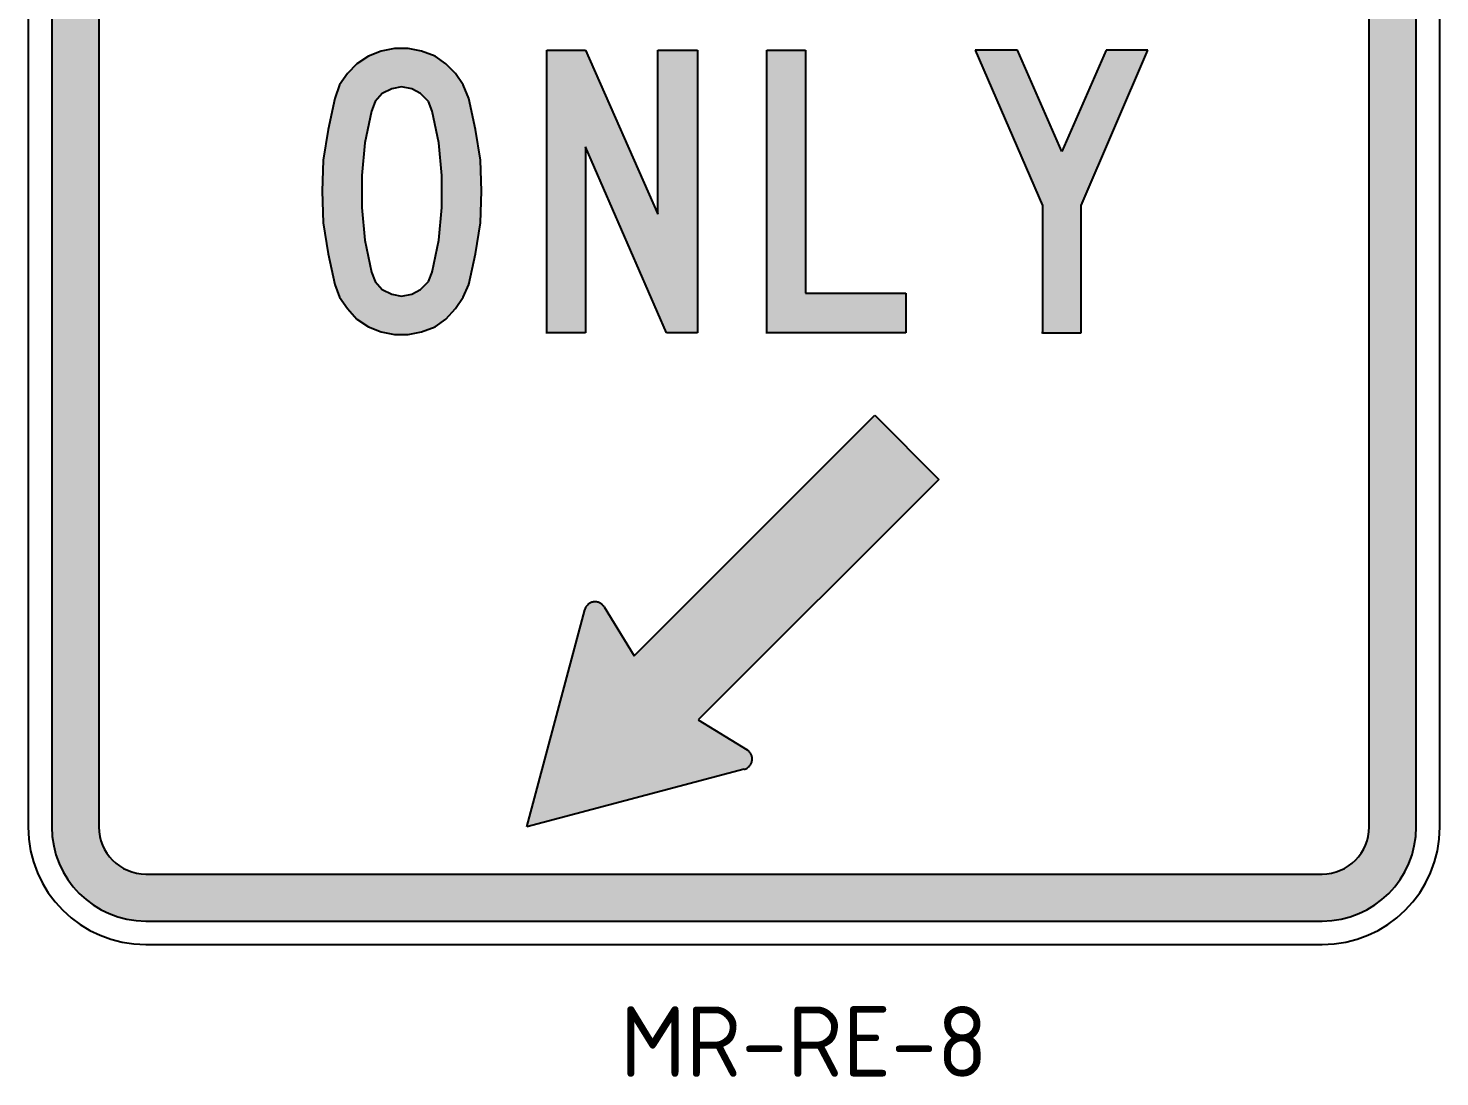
# Model space of a CAD drawing. Extents: x 227.8 to 287.8, y 176.5 to 262.2.
# Drawn here: x 227.8 to 287.8, y 176.5 to 221.1 of the extents above; entities that cross this region are included whole.
import ezdxf

# ---------------------------------------------------------------- set-up
doc = ezdxf.new("R2010")
doc.units = 0
doc.linetypes.add('CENTERX2', pattern=[101.60000000000001, 63.5, -12.7, 12.7, -12.7])
doc.layers.get('0').update_dxf_attribs({"linetype": 'CONTINUOUS'})
for name, color, linetype in [('L25', 1, 'CONTINUOUS'), ('L35', 3, 'CONTINUOUS'), ('T25', 1, 'CONTINUOUS')]:
    doc.layers.add(name, color=color, linetype=linetype)
doc.styles.add('ISO', font='iso3098b.shx')

msp = doc.modelspace()

# ---------------------------------------------------------------- hatches: boundary and pattern name
at = {"layer": 'L25', "linetype": 'CENTERX2'}
h = msp.add_hatch(color=256, dxfattribs=at)
edge = h.paths.add_edge_path()
edge.add_line((266.4622990590898, 201.9339601085613), (256.237167959228, 191.7088306755909))
edge.add_line((256.237167959228, 191.7088306755909), (258.3083508527175, 190.4361758940184))
edge.add_arc((258.0692844072635, 190.0471070440827), 0.4566479336778103, -75.1184749670096, 58.43102420052901, ccw=False)
edge.add_line((258.1865612651422, 189.6057755655563), (248.9540046261401, 187.152369711923))
edge.add_line((248.9540046261401, 187.152369711923), (251.4074119848564, 196.384925950973))
edge.add_arc((251.8487434442644, 196.2676490211489), 0.4566479336777868, 31.568966459164585, 165.1184656267059, ccw=False)
edge.add_line((252.2378123331724, 196.5067154031771), (253.5104667771027, 194.4355323022208))
edge.add_line((253.5104667771027, 194.4355323022208), (263.7355978769644, 204.6606617351911))
edge.add_line((263.7355978769644, 204.6606617351911), (266.4622990590898, 201.9339601085613))
at = {"layer": 'T25', "linetype": 'CENTERX2'}
h = msp.add_hatch(color=256, dxfattribs=at)
edge = h.paths.add_edge_path(flags=16)
edge.add_line((232.7540046261402, 185.1523697119231), (282.7540046261402, 185.1523697119231))
edge.add_arc((282.7540046261402, 187.1523697119231), 2, 270, 359.9999999999992)
edge.add_line((284.7540046261402, 187.1523697119231), (284.7540046261402, 257.1523697119231))
edge.add_arc((282.7540046261402, 257.1523697119231), 2, 0, 90)
edge.add_line((282.7540046261402, 259.1523697119231), (232.7540046261402, 259.152369711923))
edge.add_arc((232.7540046261402, 257.152369711923), 2, 90, 180)
edge.add_line((230.7540046261402, 257.152369711923), (230.7540046261402, 187.1523697119231))
edge.add_arc((232.7540046261402, 187.1523697119231), 2, 180, 270)
edge = h.paths.add_edge_path()
edge.add_line((232.7540046261402, 183.1523697119231), (282.7540046261402, 183.1523697119231))
edge.add_arc((282.7540046261402, 187.1523697119231), 4, 270, 360)
edge.add_line((286.7540046261402, 187.1523697119231), (286.7540046261402, 257.1523697119231))
edge.add_arc((282.7540046261402, 257.1523697119231), 4, 0, 90)
edge.add_line((282.7540046261402, 261.1523697119231), (232.7540046261402, 261.152369711923))
edge.add_arc((232.7540046261402, 257.152369711923), 4, 90, 180)
edge.add_line((228.7540046261402, 257.152369711923), (228.7540046261402, 187.1523697119231))
edge.add_arc((232.7540046261402, 187.1523697119231), 4, 180, 270)
h = msp.add_hatch(color=256, dxfattribs=at)
h.paths.add_polyline_path([(246.9746512982822, 212.840514742917), (247.0156408563238, 214.1931701582863), (246.9746512982822, 215.5048360156133), (246.7697035080748, 216.8165018729411), (246.4827766017845, 218.1281677302677), (246.2368392535357, 218.7020215428484), (245.9089227892038, 219.1938962393463), (245.4990272087887, 219.6037918197612), (245.0481420703326, 219.931708284093), (244.474288257752, 220.1366560743004), (243.9004344451712, 220.2596247484249), (243.3265806325905, 220.2596247484248), (242.7527268200097, 220.1366560743003), (242.2198625654703, 219.9317082840929), (241.7279878689726, 219.6037918197611), (241.3180922885577, 219.1938962393462), (240.9901758242261, 218.7020215428486), (240.7852280340187, 218.128167730268), (240.4983011277282, 216.8165018729401), (240.2933533375209, 215.5048360156131), (240.2523637794794, 214.1931701582858), (240.2933533375209, 212.8405147429169), (240.4983011277284, 211.528848885589), (240.7852280340187, 210.2171830282618), (240.9901758242261, 209.6843187737227), (241.3180922885578, 209.192444077225), (241.7279878689729, 208.7415589387687), (242.2198625654706, 208.4136424744368), (242.7527268200099, 208.2086946842295), (243.3265806325905, 208.0857260101051), (243.9004344451711, 208.0857260101051), (244.4742882577521, 208.2086946842296), (245.0481420703326, 208.4136424744369), (245.4990272087889, 208.7415589387687), (245.9089227892036, 209.1924440772249), (246.2368392535355, 209.6843187737227), (246.4827766017845, 210.2171830282621), (246.7697035080749, 211.5288488855896)])
h.paths.add_polyline_path([(241.9329356591801, 213.496347671581), (241.9329356591801, 214.8490030869492), (242.0559043333045, 216.2426480603597), (242.3428312395949, 217.5953034757287), (242.5067894717609, 218.0051990561434), (242.7937163780512, 218.3331155204753), (243.2036119584661, 218.5380633106827), (243.6135075388809, 218.6200424267656), (244.064392677337, 218.5380633106827), (244.4332986997105, 218.3331155204752), (244.7612151640423, 218.0051990561434), (244.9251733962082, 217.5953034757283), (245.2121003024986, 216.2426480603594), (245.335068976623, 214.8490030869498), (245.335068976623, 213.4963476715806), (245.2121003024985, 212.1027026981701), (244.9251733962082, 210.7500472828012), (244.7612151640423, 210.3401517023865), (244.4332986997103, 210.0122352380546), (244.0643926773371, 209.8072874478473), (243.6135075388808, 209.7253083317643), (243.203611958466, 209.8072874478473), (242.7937163780512, 210.0122352380547), (242.5067894717607, 210.3401517023867), (242.3428312395948, 210.7500472828014), (242.0559043333045, 212.1027026981702)], flags=16)
h.paths.add_polyline_path([(251.4425131248036, 216.0786898281939), (254.885636000288, 208.167705126188), (256.1973018576154, 208.167705126188), (256.1973018576154, 220.1776456323419), (254.5167299779147, 220.1776456323418), (254.5167299779147, 213.2094207652901), (251.4425131248036, 220.1776456323419), (249.8029308031444, 220.1776456323419), (249.8029308031444, 208.167705126188), (251.4425131248036, 208.167705126188)])
h.paths.add_polyline_path([(260.7881323582612, 220.1776456323419), (259.148550036602, 220.1776456323419), (259.148550036602, 208.167705126188), (265.0510463945752, 208.1677051261881), (265.0510463945752, 209.8482770058888), (260.7881323582612, 209.8482770058887)])
h.paths.add_polyline_path([(275.3394254629869, 220.1776456323419), (273.5768744672032, 220.1776456323419), (271.6913547972952, 215.8737420379864), (269.805835127387, 220.1776456323419), (268.0022945735619, 220.1776456323418), (270.8715636364655, 213.5783267876635), (270.8715636364655, 208.167705126188), (272.5111459581247, 208.167705126188), (272.5111459581246, 213.5783267876634)])

# ---------------------------------------------------------------- linework, layer by layer
at = {"color": 1}
for p, q in [((243.3265806325904, 220.2596247484248), (242.7527268200097, 220.1366560743004)), ((243.9004344451712, 220.2596247484248), (243.3265806325904, 220.2596247484248)), ((244.4742882577519, 220.1366560743004), (243.9004344451712, 220.2596247484248)), ((241.7279878689727, 219.6037918197611), (241.3180922885579, 219.1938962393463)), ((242.2198625654705, 219.931708284093), (241.7279878689727, 219.6037918197611)), ((242.7527268200097, 220.1366560743004), (242.2198625654705, 219.931708284093)), ((245.0481420703326, 219.931708284093), (244.4742882577519, 220.1366560743004)), ((245.4990272087889, 219.6037918197611), (245.0481420703326, 219.931708284093)), ((245.9089227892037, 219.1938962393463), (245.4990272087889, 219.6037918197611)), ((249.8029308031444, 208.167705126188), (249.8029308031444, 220.1776456323419)), ((249.8029308031444, 220.1776456323419), (251.4425131248036, 220.1776456323419)), ((251.4425131248036, 220.1776456323419), (254.5167299779147, 213.2094207652902)), ((254.5167299779147, 213.2094207652902), (254.5167299779147, 220.1776456323419)), ((254.5167299779147, 220.1776456323419), (256.1973018576154, 220.1776456323419)), ((256.1973018576154, 220.1776456323419), (256.1973018576154, 208.167705126188)), ((259.148550036602, 208.167705126188), (259.148550036602, 220.1776456323419)), ((259.148550036602, 220.1776456323419), (260.7881323582612, 220.1776456323419)), ((260.7881323582612, 220.1776456323419), (260.7881323582612, 209.8482770058887)), ((269.805835127387, 220.1776456323419), (268.0022945735618, 220.1776456323419)), ((268.0022945735618, 220.1776456323419), (270.8715636364655, 213.5783267876635)), ((271.6913547972951, 215.8737420379864), (269.805835127387, 220.1776456323419)), ((273.5768744672032, 220.1776456323419), (271.6913547972951, 215.8737420379864)), ((272.5111459581247, 213.5783267876635), (275.3394254629869, 220.1776456323419)), ((275.3394254629869, 220.1776456323419), (273.5768744672032, 220.1776456323419)), ((241.3180922885579, 219.1938962393463), (240.990175824226, 218.7020215428486)), ((246.2368392535356, 218.7020215428486), (245.9089227892037, 219.1938962393463)), ((240.990175824226, 218.7020215428486), (240.7852280340186, 218.1281677302678)), ((243.203611958466, 218.5380633106826), (242.7937163780512, 218.3331155204752)), ((243.6135075388808, 218.6200424267656), (243.203611958466, 218.5380633106826)), ((244.0643926773371, 218.5380633106826), (243.6135075388808, 218.6200424267656)), ((244.4332986997104, 218.3331155204752), (244.0643926773371, 218.5380633106826)), ((246.4827766017845, 218.1281677302678), (246.2368392535356, 218.7020215428486)), ((240.7852280340186, 218.1281677302678), (240.4983011277283, 216.8165018729405)), ((242.5067894717608, 218.0051990561434), (242.3428312395949, 217.5953034757286)), ((242.7937163780512, 218.3331155204752), (242.5067894717608, 218.0051990561434)), ((244.7612151640423, 218.0051990561434), (244.4332986997104, 218.3331155204752)), ((244.9251733962082, 217.5953034757286), (244.7612151640423, 218.0051990561434)), ((246.7697035080748, 216.8165018729405), (246.4827766017845, 218.1281677302678)), ((242.3428312395949, 217.5953034757286), (242.0559043333045, 216.2426480603597)), ((245.2121003024986, 216.2426480603597), (244.9251733962082, 217.5953034757286)), ((240.4983011277283, 216.8165018729405), (240.2933533375209, 215.5048360156131)), ((246.9746512982822, 215.5048360156131), (246.7697035080748, 216.8165018729405)), ((242.0559043333045, 216.2426480603597), (241.9329356591801, 214.8490030869494)), ((245.335068976623, 214.8490030869494), (245.2121003024986, 216.2426480603597)), ((254.885636000288, 208.167705126188), (251.4425131248036, 216.0786898281938)), ((251.4425131248036, 216.0786898281938), (251.4425131248036, 208.167705126188)), ((240.2933533375209, 215.5048360156131), (240.2523637794794, 214.1931701582857)), ((247.0156408563237, 214.1931701582857), (246.9746512982822, 215.5048360156131)), ((241.9329356591801, 214.8490030869494), (241.9329356591801, 213.4963476715805)), ((245.335068976623, 213.4963476715805), (245.335068976623, 214.8490030869494)), ((240.2523637794794, 214.1931701582857), (240.2933533375209, 212.8405147429168)), ((246.9746512982822, 212.8405147429168), (247.0156408563237, 214.1931701582857)), ((241.9329356591801, 213.4963476715805), (242.0559043333045, 212.1027026981702)), ((245.2121003024986, 212.1027026981702), (245.335068976623, 213.4963476715805)), ((270.8715636364655, 213.5783267876635), (270.8715636364655, 208.167705126188)), ((272.5111459581247, 208.167705126188), (272.5111459581247, 213.5783267876635)), ((240.2933533375209, 212.8405147429168), (240.4983011277283, 211.5288488855894)), ((246.7697035080748, 211.5288488855894), (246.9746512982822, 212.8405147429168)), ((242.0559043333045, 212.1027026981702), (242.3428312395949, 210.7500472828013)), ((244.9251733962082, 210.7500472828013), (245.2121003024986, 212.1027026981702)), ((240.4983011277283, 211.5288488855894), (240.7852280340186, 210.2171830282621)), ((246.4827766017845, 210.2171830282621), (246.7697035080748, 211.5288488855894)), ((242.3428312395949, 210.7500472828013), (242.5067894717608, 210.3401517023865)), ((244.7612151640423, 210.3401517023865), (244.9251733962082, 210.7500472828013)), ((244.9251733962082, 210.7500472828013), (244.8841838381667, 210.7500472828013)), ((240.7852280340186, 210.2171830282621), (240.990175824226, 209.6843187737228)), ((242.5067894717608, 210.3401517023865), (242.7937163780512, 210.0122352380547)), ((242.7937163780512, 210.0122352380547), (243.203611958466, 209.8072874478473)), ((244.0643926773371, 209.8072874478473), (244.4332986997104, 210.0122352380547)), ((244.4332986997104, 210.0122352380547), (244.7612151640423, 210.3401517023865)), ((246.2368392535356, 209.6843187737228), (246.4827766017845, 210.2171830282621)), ((246.4827766017845, 210.2171830282621), (246.441787043743, 210.2171830282621)), ((240.990175824226, 209.6843187737228), (241.3180922885579, 209.192444077225)), ((243.203611958466, 209.8072874478473), (243.6135075388808, 209.7253083317643)), ((243.6135075388808, 209.7253083317643), (244.0643926773371, 209.8072874478473)), ((245.9089227892037, 209.192444077225), (246.2368392535356, 209.6843187737228)), ((260.7881323582612, 209.8482770058887), (265.0510463945752, 209.8482770058887)), ((265.0510463945752, 209.8482770058887), (265.0510463945752, 208.167705126188)), ((241.3180922885579, 209.192444077225), (241.7279878689727, 208.7415589387688)), ((245.4990272087889, 208.7415589387688), (245.9089227892037, 209.192444077225)), ((241.7279878689727, 208.7415589387688), (242.2198625654705, 208.4136424744369)), ((242.2198625654705, 208.4136424744369), (242.7527268200097, 208.2086946842295)), ((242.7527268200097, 208.2086946842295), (243.3265806325904, 208.0857260101051)), ((243.9004344451712, 208.0857260101051), (244.4742882577519, 208.2086946842295)), ((244.4742882577519, 208.2086946842295), (245.0481420703326, 208.4136424744369)), ((245.0481420703326, 208.4136424744369), (245.4990272087889, 208.7415589387688)), ((243.3265806325904, 208.0857260101051), (243.9004344451712, 208.0857260101051)), ((249.8029308031444, 208.167705126188), (249.7619412451029, 208.167705126188)), ((251.4425131248036, 208.167705126188), (249.8029308031444, 208.167705126188)), ((256.1973018576154, 208.167705126188), (254.885636000288, 208.167705126188)), ((259.148550036602, 208.167705126188), (259.1075604785605, 208.167705126188)), ((265.0510463945752, 208.167705126188), (259.148550036602, 208.167705126188)), ((270.8715636364655, 208.167705126188), (270.830574078424, 208.167705126188)), ((270.8715636364655, 208.167705126188), (272.5111459581247, 208.167705126188))]:
    msp.add_line(p, q, dxfattribs=at)
at = {"layer": 'L25', "linetype": 'CENTERX2'}
msp.add_lwpolyline([(266.4622990590898, 201.9339601085613), (256.237167959228, 191.7088306755909), (258.3083508527175, 190.4361758940184, -0.6590623999816574), (258.1865612651422, 189.6057755655563), (248.9540046261401, 187.152369711923), (251.4074119848564, 196.384925950973, -0.6590623999816668), (252.2378123331724, 196.5067154031771), (253.5104667771027, 194.4355323022208), (263.7355978769644, 204.6606617351911)], format="xyb", close=True, dxfattribs=at)
at = {"layer": 'L35'}
for points in [[(232.7540046261402, 182.1523697119231), (282.7540046261402, 182.1523697119231, 0.414213562373095), (287.7540046261402, 187.1523697119231), (287.7540046261402, 257.1523697119231, 0.4142135623730953), (282.7540046261402, 262.1523697119231), (232.7540046261402, 262.152369711923, 0.414213562373095), (227.7540046261402, 257.152369711923), (227.7540046261402, 187.1523697119231, 0.414213562373095)], [(232.7540046261402, 183.1523697119231), (282.7540046261402, 183.1523697119231, 0.4142135623730951), (286.7540046261402, 187.1523697119231), (286.7540046261402, 257.1523697119231, 0.4142135623730951), (282.7540046261402, 261.1523697119231), (232.7540046261402, 261.152369711923, 0.4142135623730951), (228.7540046261402, 257.152369711923), (228.7540046261402, 187.1523697119231, 0.4142135623730951)], [(232.7540046261402, 185.1523697119231), (282.7540046261402, 185.1523697119231, 0.4142135623730909), (284.7540046261402, 187.1523697119231), (284.7540046261402, 257.1523697119231, 0.4142135623730951), (282.7540046261402, 259.1523697119231), (232.7540046261402, 259.152369711923, 0.4142135623730951), (230.7540046261402, 257.152369711923), (230.7540046261402, 187.1523697119231, 0.4142135623730951)]]:
    msp.add_lwpolyline(points, format="xyb", close=True, dxfattribs=at)

# ---------------------------------------------------------------- texts
at = {"layer": 'T25', "color": 3, "style": 'ISO'}
msp.add_text('MR-RE-8', height=3, dxfattribs=at).set_placement((252.9109626959582, 176.5308924170203))

doc.saveas('drawing.dxf')
